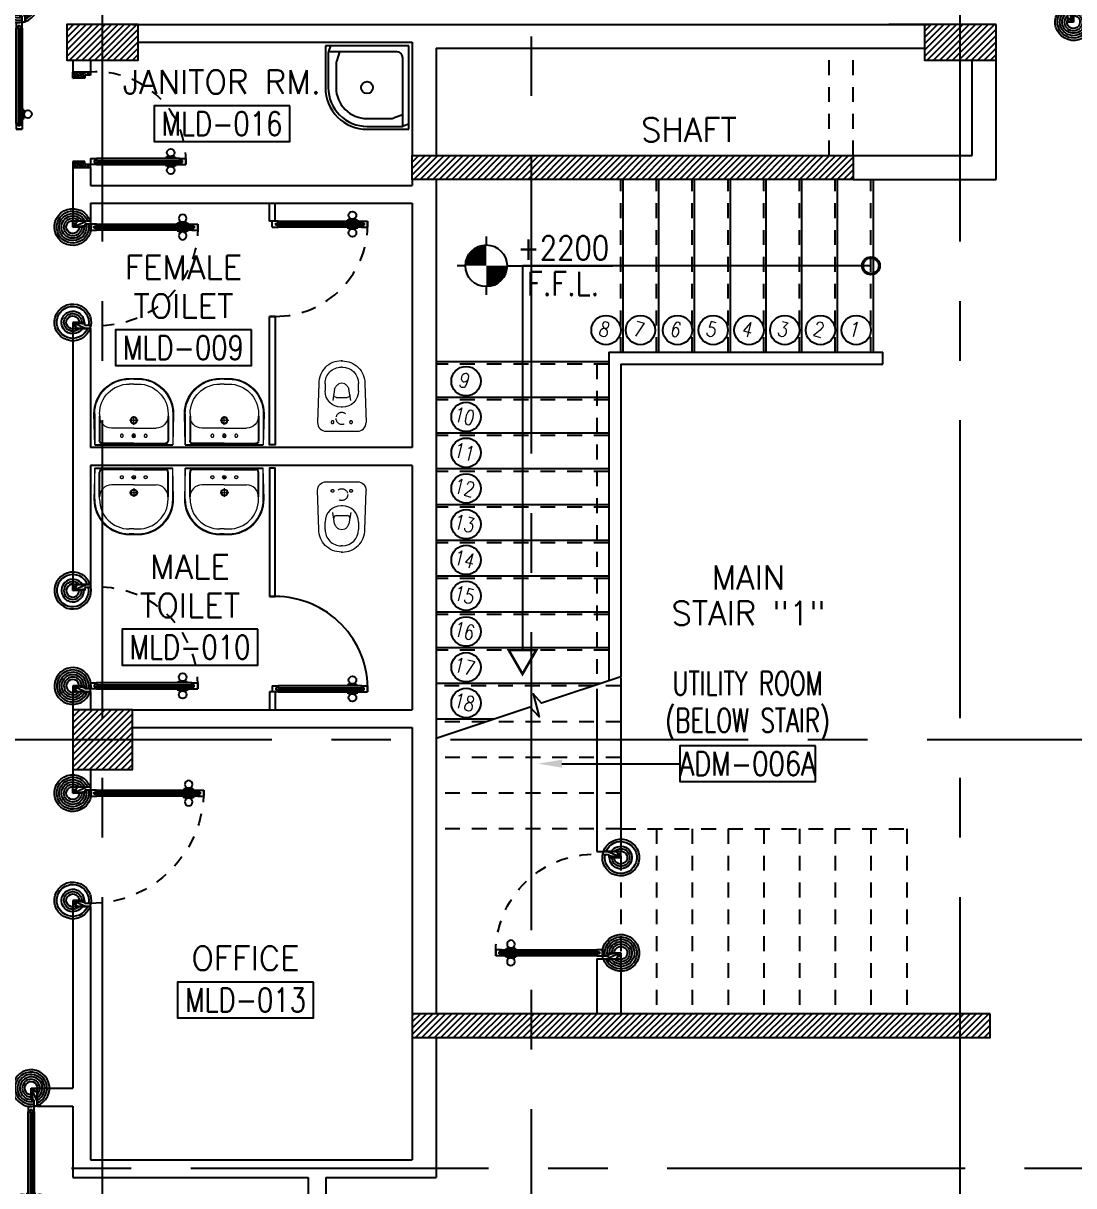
# Model space of a CAD drawing. Extents: x 0 to 93.3, y -13.5 to 76.8.
# Drawn here: x 13.11 to 21.93, y 23.26 to 33.01 of the extents above; entities that cross this region are included whole.
import ezdxf
from ezdxf.enums import TextEntityAlignment as Align

# ---------------------------------------------------------------- set-up
doc = ezdxf.new("R2010")
doc.units = 0
doc.header["$MEASUREMENT"] = 0
for name, pattern in [('CENTERX2', [4, 2.5, -0.5, 0.5, -0.5]), ('DASHED', [0.75, 0.5, -0.25]), ('HIDDEN', [0.375, 0.25, -0.125]), ('HIDDEN2', [0.1875, 0.125, -0.0625])]:
    doc.linetypes.add(name, pattern=pattern)
doc.layers.get('0').update_dxf_attribs({"color": 11, "linetype": 'CONTINUOUS'})
for name, color, linetype in [('A-JEERI', 11, 'CONTINUOUS'), ('AXES', 11, 'CENTERX2'), ('COL', 11, 'CONTINUOUS'), ('DOOR', 11, 'CONTINUOUS'), ('FIX', 11, 'CONTINUOUS'), ('HAT', 11, 'CONTINUOUS'), ('HIDDEN', 11, 'HIDDEN2'), ('LEV-PL', 11, 'CONTINUOUS'), ('PART', 11, 'CONTINUOUS'), ('RM-BOX', 11, 'CONTINUOUS'), ('RM-IND', 11, 'CONTINUOUS'), ('RM-NAME', 11, 'CONTINUOUS'), ('RM-NO', 11, 'CONTINUOUS'), ('STR', 11, 'CONTINUOUS'), ('WALL', 11, 'CONTINUOUS')]:
    doc.layers.add(name, color=color, linetype=linetype)
doc.styles.add('A-TXT200A', font='simplex.shx', dxfattribs={"width": 0.7, "height": 200})
doc.styles.add('ROMANS', font='ROMANS.shx', dxfattribs={"width": 0.6})
doc.styles.add('S', font='ROMANS.SHX')

# ---------------------------------------------------------------- blocks, each defined once
blk = doc.blocks.new('A$C272A55A0')
at = {"layer": 'DOOR', "color": 0, "linetype": 'ByBlock'}
for p, q in [((0, 900.4), (0, 1050.4)), ((50, 1050.4), (0, 1050.4)), ((50, 950.4), (50, 1050.4)), ((1750, 950.4), (1750, 1050.4)), ((1750, 1050.4), (1800, 1050.4)), ((1800, 1050.4), (1800, 900.4)), ((0, 900.4), (25, 900.4)), ((25, 950.4), (50, 950.4)), ((25, 900.4), (25, 950.4)), ((75, 900.4), (25, 900.4)), ((25, 850.4), (25, 900.4)), ((75, 900.4), (75, 850.4)), ((1725, 900.4), (1775, 900.4)), ((1725, 900.4), (1725, 850.4)), ((1775, 950.4), (1750, 950.4)), ((1775, 900.4), (1775, 950.4)), ((1800, 900.4), (1775, 900.4)), ((1775, 850.4), (1775, 900.4)), ((42, 850.4), (25, 850.4)), ((58, 870.4), (42, 870.4)), ((42, 870.4), (42, 850.4)), ((58, 850.4), (58, 870.4)), ((75, 850.4), (58, 850.4)), ((1725, 850.4), (1742, 850.4)), ((1742, 870.4), (1758, 870.4)), ((1742, 850.4), (1742, 870.4)), ((1758, 870.4), (1758, 850.4)), ((1758, 850.4), (1775, 850.4)), ((1717.8, 160.1), (1708.8, 160.1)), ((1708.8, 95.3), (1708.8, 160.1)), ((1725, 172.7), (1717.8, 172.7)), ((1717.8, 172.7), (1717.8, 82.7)), ((1717.8, 95.3), (1717.8, 160.1)), ((1775, 172.7), (1782.2, 172.7)), ((1782.2, 172.7), (1782.2, 82.7)), ((1782.2, 160.1), (1791.2, 160.1)), ((1782.2, 95.3), (1782.2, 160.1)), ((1791.2, 95.3), (1791.2, 160.1)), ((25, 50.4), (42, 50.4)), ((25, 50.4), (25, 0.4)), ((25, 0.4), (75, 0.4)), ((75, 0.4), (25, 0.4)), ((42, 50.4), (42, 30.4)), ((42, 30.4), (58, 30.4)), ((58, 50.4), (75, 50.4)), ((58, 50.4), (58, 30.4)), ((75, 50.4), (75, 0.4)), ((1717.8, 95.3), (1708.8, 95.3)), ((1725, 82.7), (1717.8, 82.7)), ((1742, 50.4), (1725, 50.4)), ((1725, 50.4), (1725, 0.4)), ((1775, 0.4), (1725, 0.4)), ((1725, 0.4), (1775, 0.4)), ((1742, 50.4), (1742, 30.4)), ((1758, 30.4), (1742, 30.4)), ((1775, 50.4), (1758, 50.4)), ((1758, 50.4), (1758, 30.4)), ((1775, 82.7), (1782.2, 82.7)), ((1775, 50.4), (1775, 0.4)), ((1782.2, 95.3), (1791.2, 95.3))]:
    blk.add_line(p, q, dxfattribs=at)
at = {"layer": 'DOOR', "color": 9, "linetype": 'ByBlock'}
for p, q in [((50, 1050.4), (0, 1010.2)), ((50, 1050.4), (0, 936.6)), ((50, 1050.4), (36.6, 950.4)), ((1750, 1050.4), (1800, 1010.2)), ((1750, 1050.4), (1800, 936.6)), ((1750, 1050.4), (1763.4, 950.4))]:
    blk.add_line(p, q, dxfattribs=at)
at = {"layer": 'DOOR', "linetype": 'ByBlock'}
for p, q in [((25, 850.4), (25, 50.4)), ((42, 850.4), (42, 50.4)), ((58, 850.4), (58, 50.4)), ((75, 50.4), (75, 850.4)), ((1725, 50.4), (1725, 850.4)), ((1742, 850.4), (1742, 50.4)), ((1758, 850.4), (1758, 50.4)), ((1775, 850.4), (1775, 50.4))]:
    blk.add_line(p, q, dxfattribs=at)
at = {"layer": 'DOOR', "color": 0, "linetype": 'ByBlock'}
for centre in [(1676.5, 127.7), (1823.5, 127.7)]:
    blk.add_circle(centre, 32.4, dxfattribs=at)
at = {"layer": 'DOOR', "color": 9, "linetype": 'ByBlock'}
for centre, radius, start, end in [((50, 1050.4), 54.4, 203.20738, 270), ((50, 1050.4), 74.4, 227.77643, 270), ((50, 1050.4), 34.4, 180, 270), ((50, 1050.4), 14.4, 180, 270), ((1750, 1050.4), 14.4, 270, 0), ((1750, 1050.4), 34.4, 270, 0), ((1750, 1050.4), 54.4, 270, 336.79262), ((1750, 1050.4), 74.4, 270, 312.22357), ((50, 1050.4), 94.4, 238.01819, 270), ((50, 1050.4), 114.4, 244.08384, 257.37743), ((50, 1050.4), 134.4, 248.15985, 259.28002), ((50, 1050.4), 154.4, 251.10529, 256.28577), ((1750, 1050.4), 94.4, 270, 301.98181), ((1750, 1050.4), 114.4, 282.62257, 295.91616), ((1750, 1050.4), 134.4, 280.71998, 291.84015), ((1750, 1050.4), 154.4, 283.71423, 288.89471)]:
    blk.add_arc(centre, radius, start, end, dxfattribs=at)
at = {"layer": 'DOOR', "linetype": 'HIDDEN', "ltscale": 0.5}
for centre, start, end in [((50, 851.4), 268.31738, 3.29648), ((1750, 851.4), 176.70352, 271.68262)]:
    blk.add_arc(centre, 851.4, start, end, dxfattribs=at)
at = {"layer": 'WALL', "linetype": 'ByBlock'}
blk.add_line((1800, 900.4), (1800, 1050.4), dxfattribs=at)
blk = doc.blocks.new('*X125')
at = {"color": 0}
for p, q in [((76229.2, 30037.5), (76402.8, 30211)), ((76229.2, 30090.5), (76349.7, 30211)), ((76229.2, 30143.5), (76296.7, 30211)), ((76229.2, 30196.6), (76243.7, 30211)), ((76255.8, 30011), (76455.8, 30211)), ((76308.8, 30011), (76508.8, 30211)), ((76361.8, 30011), (76561.8, 30211)), ((76414.9, 30011), (76614.9, 30211)), ((76467.9, 30011), (76667.9, 30211)), ((76520.9, 30011), (76720.9, 30211)), ((76574, 30011), (76774, 30211)), ((76627, 30011), (76827, 30211)), ((76680, 30011), (76880, 30211)), ((76733.1, 30011), (76933.1, 30211)), ((76786.1, 30011), (76986.1, 30211)), ((76839.1, 30011), (77039.1, 30211)), ((76892.2, 30011), (77092.2, 30211)), ((76945.2, 30011), (77145.2, 30211)), ((76998.2, 30011), (77198.2, 30211)), ((77051.3, 30011), (77251.3, 30211)), ((77104.3, 30011), (77304.3, 30211)), ((77157.3, 30011), (77357.3, 30211)), ((77210.4, 30011), (77410.4, 30211)), ((77263.4, 30011), (77463.4, 30211)), ((77316.4, 30011), (77516.4, 30211)), ((77369.5, 30011), (77569.5, 30211)), ((77422.5, 30011), (77622.5, 30211)), ((77475.5, 30011), (77675.5, 30211)), ((77528.6, 30011), (77728.6, 30211)), ((77581.6, 30011), (77781.6, 30211)), ((77634.6, 30011), (77834.6, 30211)), ((77687.7, 30011), (77887.7, 30211)), ((77740.7, 30011), (77940.7, 30211)), ((77793.7, 30011), (77993.7, 30211)), ((77846.8, 30011), (78046.8, 30211)), ((77899.8, 30011), (78099.8, 30211)), ((77952.8, 30011), (78152.8, 30211)), ((78005.9, 30011), (78205.9, 30211)), ((78058.9, 30011), (78258.9, 30211)), ((78111.9, 30011), (78311.9, 30211)), ((78165, 30011), (78365, 30211)), ((78218, 30011), (78418, 30211)), ((78271, 30011), (78471, 30211)), ((78324.1, 30011), (78524.1, 30211)), ((78377.1, 30011), (78577.1, 30211)), ((78430.1, 30011), (78630.1, 30211)), ((78483.2, 30011), (78683.2, 30211)), ((78536.2, 30011), (78736.2, 30211)), ((78589.2, 30011), (78789.2, 30211)), ((78642.3, 30011), (78842.3, 30211)), ((78695.3, 30011), (78895.3, 30211)), ((78748.3, 30011), (78948.3, 30211)), ((78801.4, 30011), (79001.4, 30211)), ((78854.4, 30011), (79054.4, 30211)), ((78907.4, 30011), (79107.4, 30211)), ((78960.5, 30011), (79160.5, 30211)), ((79013.5, 30011), (79213.5, 30211)), ((79066.5, 30011), (79266.5, 30211)), ((79119.6, 30011), (79319.6, 30211)), ((79172.6, 30011), (79372.6, 30211)), ((79225.6, 30011), (79425.6, 30211)), ((79278.7, 30011), (79478.7, 30211)), ((79331.7, 30011), (79531.7, 30211)), ((79384.7, 30011), (79584.7, 30211)), ((79437.8, 30011), (79637.8, 30211)), ((79490.8, 30011), (79690.8, 30211)), ((79543.8, 30011), (79743.8, 30211)), ((79596.9, 30011), (79796.9, 30211)), ((79649.9, 30011), (79849.9, 30211)), ((79702.9, 30011), (79902.9, 30211)), ((79756, 30011), (79956, 30211)), ((79809, 30011), (80009, 30211)), ((79862, 30011), (80062, 30211)), ((79915.1, 30011), (80115.1, 30211)), ((79968.1, 30011), (80168.1, 30211)), ((80021.1, 30011), (80221.1, 30211)), ((80074.2, 30011), (80274.2, 30211)), ((80127.2, 30011), (80327.2, 30211)), ((80180.2, 30011), (80380.2, 30211)), ((80233.3, 30011), (80433.3, 30211)), ((80286.3, 30011), (80486.3, 30211)), ((80339.3, 30011), (80539.3, 30211)), ((80392.4, 30011), (80592.4, 30211)), ((80445.4, 30011), (80645.4, 30211)), ((80498.4, 30011), (80698.4, 30211)), ((80551.5, 30011), (80751.5, 30211)), ((80604.5, 30011), (80804.5, 30211)), ((80657.5, 30011), (80857.5, 30211)), ((80710.6, 30011), (80910.6, 30211)), ((80763.6, 30011), (80963.6, 30211)), ((80816.6, 30011), (81016.6, 30211)), ((80869.7, 30011), (81069.7, 30211)), ((80922.7, 30011), (81079.2, 30167.5)), ((80975.7, 30011), (81079.2, 30114.5)), ((81028.8, 30011), (81079.2, 30061.5))]:
    blk.add_line(p, q, dxfattribs=at)
blk = doc.blocks.new('*X123')
at = {"color": 0}
for p, q in [((76229.2, 37250), (76390.3, 37411)), ((76229.2, 37303), (76337.2, 37411)), ((76229.2, 37356), (76284.2, 37411)), ((76229.2, 37409.1), (76231.2, 37411)), ((76243.3, 37211), (76443.3, 37411)), ((76296.3, 37211), (76496.3, 37411)), ((76349.4, 37211), (76549.4, 37411)), ((76402.4, 37211), (76602.4, 37411)), ((76455.4, 37211), (76655.4, 37411)), ((76508.5, 37211), (76708.5, 37411)), ((76561.5, 37211), (76761.5, 37411)), ((76614.5, 37211), (76814.5, 37411)), ((76667.6, 37211), (76867.6, 37411)), ((76720.6, 37211), (76920.6, 37411)), ((76773.6, 37211), (76973.6, 37411)), ((76826.7, 37211), (77026.7, 37411)), ((76879.7, 37211), (77079.7, 37411)), ((76932.7, 37211), (77132.7, 37411)), ((76985.8, 37211), (77185.8, 37411)), ((77038.8, 37211), (77238.8, 37411)), ((77091.8, 37211), (77291.8, 37411)), ((77144.9, 37211), (77344.9, 37411)), ((77197.9, 37211), (77397.9, 37411)), ((77250.9, 37211), (77450.9, 37411)), ((77304, 37211), (77504, 37411)), ((77357, 37211), (77557, 37411)), ((77410, 37211), (77610, 37411)), ((77463.1, 37211), (77663.1, 37411)), ((77516.1, 37211), (77716.1, 37411)), ((77569.1, 37211), (77769.1, 37411)), ((77622.2, 37211), (77822.2, 37411)), ((77675.2, 37211), (77875.2, 37411)), ((77728.2, 37211), (77928.2, 37411)), ((77781.3, 37211), (77981.3, 37411)), ((77834.3, 37211), (78034.3, 37411)), ((77887.3, 37211), (78087.3, 37411)), ((77940.4, 37211), (78140.4, 37411)), ((77993.4, 37211), (78193.4, 37411)), ((78046.4, 37211), (78246.4, 37411)), ((78099.4, 37211), (78299.4, 37411)), ((78152.5, 37211), (78352.5, 37411)), ((78205.5, 37211), (78405.5, 37411)), ((78258.5, 37211), (78458.5, 37411)), ((78311.6, 37211), (78511.6, 37411)), ((78364.6, 37211), (78564.6, 37411)), ((78417.6, 37211), (78617.6, 37411)), ((78470.7, 37211), (78670.7, 37411)), ((78523.7, 37211), (78723.7, 37411)), ((78576.7, 37211), (78776.7, 37411)), ((78629.8, 37211), (78829.8, 37411)), ((78682.8, 37211), (78882.8, 37411)), ((78735.8, 37211), (78935.8, 37411)), ((78788.9, 37211), (78988.9, 37411)), ((78841.9, 37211), (79041.9, 37411)), ((78894.9, 37211), (79094.9, 37411)), ((78948, 37211), (79148, 37411)), ((79001, 37211), (79201, 37411)), ((79054, 37211), (79254, 37411)), ((79107.1, 37211), (79307.1, 37411)), ((79160.1, 37211), (79360.1, 37411)), ((79213.1, 37211), (79413.1, 37411)), ((79266.2, 37211), (79466.2, 37411)), ((79319.2, 37211), (79519.2, 37411)), ((79372.2, 37211), (79572.2, 37411)), ((79425.3, 37211), (79625.3, 37411)), ((79478.3, 37211), (79678.3, 37411)), ((79531.3, 37211), (79731.3, 37411)), ((79584.4, 37211), (79784.4, 37411)), ((79637.4, 37211), (79837.4, 37411)), ((79690.4, 37211), (79890.4, 37411)), ((79743.5, 37211), (79929.2, 37396.7)), ((79796.5, 37211), (79929.2, 37343.7)), ((79849.5, 37211), (79929.2, 37290.7)), ((79902.6, 37211), (79929.2, 37237.6))]:
    blk.add_line(p, q, dxfattribs=at)
blk = doc.blocks.new('WC')
at = {"layer": 'FIX', "lineweight": 20}
for p, q in [((475, 140.8), (538, 140.8)), ((339, 4.8), (339, -4.8)), ((394.8, 75.7), (490.4, 60.1)), ((533.7, 24.2), (539.5, 0)), ((539.5, 0), (533.7, -24.2)), ((674, 4.8), (674, -4.8)), ((490.4, -60.1), (394.8, -75.7)), ((538, -140.8), (475, -140.8)), ((213.2, -203.8), (210, -203.8))]:
    blk.add_line(p, q, dxfattribs=at)
at = {"layer": 'FIX', "linetype": 'Continuous', "lineweight": 20}
blk.add_line((420.1, -47.3), (420.4, 44.6), dxfattribs=at)
at = {"layer": 'FIX', "lineweight": 20}
for points in [[(210, -203.8, -0.414214), (137, -130.8), (137, 0), (137, 130.8, -0.414214), (210, 203.8)], [(727, -4.8), (727, 4.8, 0.414214), (538, 193.8), (210, 203.8)], [(727, 4.8), (727, -4.8, -0.414214), (538, -193.8), (210, -203.8)]]:
    blk.add_lwpolyline(points, format="xyb", dxfattribs=at)
at = {"layer": 'FIX', "linetype": 'HIDDEN2', "lineweight": 20, "ltscale": 0.3}
blk.add_circle((245, 0), 49.8, dxfattribs=at)
at = {"layer": 'FIX', "linetype": 'HIDDEN', "lineweight": 20, "ltscale": 0.05}
for centre in [(213.2, 77.5), (213.2, -77.5)]:
    blk.add_circle(centre, 11.6, dxfattribs=at)
at = {"layer": 'FIX', "lineweight": 20}
for centre, radius, start, end in [((475, 4.8), 136, 90, 180), ((538, 4.8), 136, 360, 90), ((464.4, -17.6), 82, 51.07583, 71.50405), ((473, -6.9), 68.2, 27.15318, 51.07583), ((475, -4.8), 136, 180, 270), ((464.4, 17.6), 82, 288.49595, 308.92417), ((473, 6.9), 68.2, 308.92417, 332.84682), ((538, -4.8), 136, 270, 0)]:
    blk.add_arc(centre, radius, start, end, dxfattribs=at)
at = {"layer": 'FIX', "linetype": 'Continuous', "lineweight": 20}
for centre, start, end in [((442.7, 45.5), 88.38785, 182.33379), ((442.4, -45.6), 177.66621, 271.61215)]:
    blk.add_arc(centre, 22.3, start, end, dxfattribs=at)
blk = doc.blocks.new('RM1')
at = {"layer": 'RM-BOX'}
blk.add_lwpolyline([(569.9, -200), (-569.9, -200), (-569.9, -500), (569.9, -500)], close=True, dxfattribs=at)
at = {"layer": 'RM-NAME', "style": 'ROMANS'}
for tag, p in [('ROOMNAME1', (0, 323.8)), ('ROOMNAME2', (0, 0))]:
    blk.add_attdef(tag, text='', height=200, dxfattribs=at).set_placement(p, align=Align.MIDDLE)
at = {"layer": 'RM-NO', "style": 'ROMANS', "width": 0.8}
blk.add_attdef('ROOMNO', text='', height=200, dxfattribs=at).set_placement((0, -350), align=Align.MIDDLE)
blk = doc.blocks.new('*X124')
at = {"color": 0}
for p, q in [((73379.2, 32278.6), (73861.6, 32761)), ((73379.2, 32331.7), (73808.5, 32761)), ((73379.2, 32384.7), (73755.5, 32761)), ((73379.2, 32437.7), (73702.5, 32761)), ((73379.2, 32490.8), (73649.4, 32761)), ((73379.2, 32543.8), (73596.4, 32761)), ((73379.2, 32596.8), (73543.4, 32761)), ((73379.2, 32649.9), (73490.4, 32761)), ((73379.2, 32702.9), (73437.3, 32761)), ((73379.2, 32755.9), (73384.3, 32761)), ((73414.6, 32261), (73879.2, 32725.6)), ((73467.6, 32261), (73879.2, 32672.6)), ((73520.7, 32261), (73879.2, 32619.5)), ((73573.7, 32261), (73879.2, 32566.5)), ((73626.7, 32261), (73879.2, 32513.5)), ((73679.8, 32261), (73879.2, 32460.4)), ((73732.8, 32261), (73879.2, 32407.4)), ((73785.8, 32261), (73879.2, 32354.4)), ((73838.9, 32261), (73879.2, 32301.3))]:
    blk.add_line(p, q, dxfattribs=at)
blk = doc.blocks.new('COL50')
at = {"layer": 'COL'}
blk.add_lwpolyline([(-250, 250), (-250, -250), (250, -250), (250, 250)], close=True, dxfattribs=at)
blk = doc.blocks.new('A$C09EF76E8')
at = {"layer": 'DOOR', "color": 0, "linetype": 'ByBlock'}
for p, q in [((776.6, 950), (726.6, 950)), ((726.6, 950), (776.6, 950)), ((726.6, 900), (726.6, 950)), ((743.6, 900), (726.6, 900)), ((759.6, 920), (743.6, 920)), ((743.6, 900), (743.6, 920)), ((759.6, 900), (759.6, 920)), ((776.6, 900), (759.6, 900)), ((776.6, 900), (776.6, 950)), ((719.4, 855), (710.4, 855)), ((710.4, 855), (710.4, 790.2)), ((719.4, 790.2), (710.4, 790.2)), ((726.6, 867.6), (719.4, 867.6)), ((719.4, 777.6), (719.4, 867.6)), ((719.4, 855), (719.4, 790.2)), ((776.6, 867.6), (783.8, 867.6)), ((783.8, 777.6), (783.8, 867.6)), ((783.8, 855), (792.8, 855)), ((783.8, 855), (783.8, 790.2)), ((783.8, 790.2), (792.8, 790.2)), ((792.8, 855), (792.8, 790.2)), ((726.6, 777.6), (719.4, 777.6)), ((776.6, 777.6), (783.8, 777.6)), ((726.6, 150), (726.6, 200)), ((726.6, 200), (743.6, 200)), ((743.6, 200), (743.6, 180)), ((759.6, 180), (759.6, 200)), ((759.6, 200), (776.6, 200)), ((776.6, 200), (776.6, 150)), ((1.6, 0), (1.6, 150)), ((1.6, 150), (26.6, 150)), ((1.6, 150), (1.6, 0)), ((26.6, 150), (26.6, 100)), ((26.6, 100), (51.6, 100)), ((51.6, 100), (51.6, 0)), ((726.6, 150), (776.6, 150)), ((743.6, 180), (759.6, 180)), ((776.6, 100), (751.6, 100)), ((751.6, 100), (751.6, 0)), ((776.6, 150), (776.6, 100)), ((801.6, 150), (776.6, 150)), ((801.6, 150), (801.6, 0)), ((51.6, 0), (1.6, 0)), ((751.6, 0), (801.6, 0))]:
    blk.add_line(p, q, dxfattribs=at)
at = {"layer": 'DOOR', "linetype": 'ByBlock'}
for p, q in [((726.6, 900), (726.6, 200)), ((743.6, 200), (743.6, 900)), ((759.6, 200), (759.6, 900)), ((776.6, 200), (776.6, 900)), ((801.6, 0), (801.6, 150))]:
    blk.add_line(p, q, dxfattribs=at)
at = {"layer": 'DOOR', "color": 9, "linetype": 'ByBlock'}
for p, q in [((51.6, 0), (1.6, 113.7)), ((51.6, 0), (38.2, 100)), ((751.6, 0), (801.6, 113.7)), ((751.6, 0), (764.9, 100)), ((51.6, 0), (1.6, 40.1)), ((751.6, 0), (801.6, 40.1))]:
    blk.add_line(p, q, dxfattribs=at)
at = {"layer": 'DOOR', "color": 0, "linetype": 'ByBlock'}
for centre in [(678.1, 822.6), (825.1, 822.6)]:
    blk.add_circle(centre, 32.4, dxfattribs=at)
at = {"layer": 'DOOR', "linetype": 'HIDDEN', "ltscale": 0.5}
blk.add_arc((751.6, 198.8), 751.6, 88.09382, 183.72494, dxfattribs=at)
at = {"layer": 'DOOR', "color": 9, "linetype": 'ByBlock'}
for centre, radius, start, end in [((51.6, 0), 154.4, 103.71423, 108.89471), ((51.6, 0), 134.4, 100.71998, 111.84015), ((751.6, 0), 134.4, 68.15985, 79.28002), ((751.6, 0), 114.4, 64.08384, 77.37743), ((751.6, 0), 154.4, 71.10529, 76.28577), ((51.6, 0), 94.4, 90, 121.98181), ((51.6, 0), 74.4, 90, 132.22357), ((51.6, 0), 54.4, 90, 156.79262), ((51.6, 0), 34.4, 90, 180), ((51.6, 0), 14.4, 90, 180), ((751.6, 0), 94.4, 58.01819, 90), ((751.6, 0), 74.4, 47.77643, 90), ((751.6, 0), 54.4, 23.20738, 90), ((751.6, 0), 34.4, 0, 90), ((751.6, 0), 14.4, 0, 90)]:
    blk.add_arc(centre, radius, start, end, dxfattribs=at)
blk = doc.blocks.new('LEV1')
at = {"layer": 'LEV-PL'}
for p, q in [((0, 245), (0, 175)), ((-175, 0), (-245, 0)), ((175, 0), (1061.3, 0)), ((0, -175), (0, -245))]:
    blk.add_line(p, q, dxfattribs=at)
at = {"layer": 'LEV-PL', "const_width": 175}
for points in [[(-87.5, 0, -0.414214), (0, 87.5, -1)], [(87.5, 0, -0.414214), (0, -87.5, -1)]]:
    blk.add_lwpolyline(points, format="xyb", dxfattribs=at)
at = {"layer": 'LEV-PL'}
blk.add_circle((0, 0), 175, dxfattribs=at)
at = {"layer": 'LEV-PL', "color": 4, "style": 'S', "width": 0.85}
for tag, p in [('+0000', (646.1, 50)), ('F.F.L.', (646.1, -250))]:
    blk.add_attdef(tag, text='', height=200, dxfattribs=at).set_placement(p, align=Align.CENTER)
blk = doc.blocks.new('JAN-001')
for p, q in [((730, -30), (30, -30)), ((30, -30), (30, -730)), ((704.6, -80), (130, -80)), ((609.8, -80), (634.5, -151.8)), ((687.8, -30), (703.6, -76)), ((705, -380), (705, -84.2)), ((730, -380), (730, -30)), ((80, -130), (80, -704.6)), ((640, -380), (640, -184.4)), ((80, -609.8), (151.8, -634.5)), ((184.4, -640), (380, -640)), ((30, -687.8), (76, -703.6)), ((30, -730), (380, -730)), ((84.2, -705), (380, -705))]:
    blk.add_line(p, q)
blk.add_circle((380, -380), 50)
for centre, radius, start, end in [((130, -130), 50, 90, 180), ((680, -84.2), 25, 0, 19.0039), ((540, -184.4), 100, 0, 19.0039), ((380, -380), 350, 270, 0), ((380, -380), 325, 270, 0), ((380, -380), 260, 270, 0), ((184.4, -540), 100, 250.9961, 270), ((84.2, -680), 25, 250.9961, 270)]:
    blk.add_arc(centre, radius, start, end)
blk = doc.blocks.new('DOOR90')
at = {"layer": 'DOOR', "color": 7, "linetype": 'ByBlock'}
for p, q in [((-150, 0), (0, 0)), ((-150, 0), (-150, -25)), ((0, -50), (-113.7, 0)), ((0, -50), (-40.1, 0)), ((0, -50), (0, 0)), ((-1000, -25), (-1050, -25)), ((-1050, -75), (-1050, -25)), ((-1050, -25), (-1050, -75)), ((-1000, -75), (-1050, -75)), ((-1000, -42), (-1020, -42)), ((-1020, -42), (-1020, -58)), ((-1000, -58), (-1020, -58)), ((-1000, -25), (-1000, -42)), ((-1000, -58), (-1000, -75)), ((-877.6, -17.8), (-967.6, -17.8)), ((-967.6, -25), (-967.6, -17.8)), ((-967.6, -75), (-967.6, -82.2)), ((-877.6, -82.2), (-967.6, -82.2)), ((-955, -8.8), (-890.2, -8.8)), ((-955, -17.8), (-955, -8.8)), ((-955, -17.8), (-890.2, -17.8)), ((-955, -82.2), (-890.2, -82.2)), ((-955, -82.2), (-955, -91.2)), ((-955, -91.2), (-890.2, -91.2)), ((-890.2, -17.8), (-890.2, -8.8)), ((-890.2, -82.2), (-890.2, -91.2)), ((-877.6, -25), (-877.6, -17.8)), ((-877.6, -75), (-877.6, -82.2)), ((-200, -25), (-150, -25)), ((-200, -42), (-200, -25)), ((-180, -42), (-200, -42)), ((-200, -58), (-180, -58)), ((-200, -75), (-200, -58)), ((-150, -75), (-200, -75)), ((-180, -58), (-180, -42)), ((-150, -25), (-100, -25)), ((-150, -75), (-150, -25)), ((-100, -25), (-100, -50)), ((0, -50), (-100, -36.6)), ((-100, -50), (0, -50)), ((-150, -875), (-100, -875)), ((-150, -900), (-150, -875)), ((0, -850), (-113.7, -900)), ((-100, -875), (-100, -850)), ((0, -850), (-100, -863.4)), ((-100, -850), (0, -850)), ((0, -850), (-40.1, -900)), ((0, -850), (0, -900)), ((-150, -900), (0, -900)), ((0, -900), (-150, -900))]:
    blk.add_line(p, q, dxfattribs=at)
at = {"layer": 'DOOR', "linetype": 'ByBlock'}
for p, q in [((-200, -25), (-1000, -25)), ((-200, -42), (-1000, -42)), ((-200, -58), (-1000, -58)), ((-1000, -75), (-200, -75))]:
    blk.add_line(p, q, dxfattribs=at)
at = {"layer": 'DOOR', "color": 7, "linetype": 'ByBlock'}
for centre in [(-922.6, 23.5), (-922.6, -123.5)]:
    blk.add_circle(centre, 32.4, dxfattribs=at)
for centre, radius, start, end in [((0, -50), 154.4, 161.10529, 166.28577), ((0, -50), 94.4, 148.01819, 180), ((0, -50), 134.4, 158.15985, 169.28002), ((0, -50), 114.4, 154.08384, 167.37743), ((0, -50), 74.4, 137.77643, 180), ((0, -50), 54.4, 113.20738, 180), ((0, -50), 34.4, 90, 180), ((0, -50), 14.4, 90, 180), ((0, -850), 134.4, 190.71998, 201.84015), ((0, -850), 94.4, 180, 211.98181), ((0, -850), 74.4, 180, 222.22357), ((0, -850), 54.4, 180, 246.79262), ((0, -850), 34.4, 180, 270), ((0, -850), 14.4, 180, 270), ((0, -850), 154.4, 193.71423, 198.89471)]:
    blk.add_arc(centre, radius, start, end, dxfattribs=at)
at = {"layer": 'DOOR', "linetype": 'HIDDEN', "ltscale": 0.5}
blk.add_arc((-222.2, -50), 828.2, 178.27012, 275.00304, dxfattribs=at)
blk = doc.blocks.new('DOOR1000')
at = {"layer": 'DOOR', "color": 7, "linetype": 'ByBlock'}
for p, q in [((-150, 0), (0, 0)), ((-150, 0), (-150, -25)), ((0, -50), (-113.7, 0)), ((0, -50), (-40.1, 0)), ((0, -50), (0, 0)), ((-1100, -25), (-1100, -75)), ((-1100, -75), (-1100, -25)), ((-1050, -25), (-1100, -25)), ((-1050, -75), (-1100, -75)), ((-1070, -42), (-1070, -58)), ((-1050, -42), (-1070, -42)), ((-1050, -58), (-1070, -58)), ((-1050, -25), (-1050, -42)), ((-1050, -58), (-1050, -75)), ((-1017.6, -25), (-1017.6, -17.8)), ((-927.6, -17.8), (-1017.6, -17.8)), ((-1017.6, -75), (-1017.6, -82.2)), ((-927.6, -82.2), (-1017.6, -82.2)), ((-1005, -17.8), (-1005, -8.8)), ((-1005, -8.8), (-940.2, -8.8)), ((-1005, -17.8), (-940.2, -17.8)), ((-1005, -82.2), (-1005, -91.2)), ((-1005, -82.2), (-940.2, -82.2)), ((-1005, -91.2), (-940.2, -91.2)), ((-940.2, -17.8), (-940.2, -8.8)), ((-940.2, -82.2), (-940.2, -91.2)), ((-927.6, -25), (-927.6, -17.8)), ((-927.6, -75), (-927.6, -82.2)), ((-200, -25), (-150, -25)), ((-200, -42), (-200, -25)), ((-180, -42), (-200, -42)), ((-200, -58), (-180, -58)), ((-200, -75), (-200, -58)), ((-150, -75), (-200, -75)), ((-180, -58), (-180, -42)), ((-150, -25), (-100, -25)), ((-150, -75), (-150, -25)), ((-100, -25), (-100, -50)), ((0, -50), (-100, -36.6)), ((-100, -50), (0, -50)), ((-150, -975), (-100, -975)), ((-150, -1000), (-150, -975)), ((0, -950), (-113.7, -1000)), ((-100, -975), (-100, -950)), ((0, -950), (-100, -963.4)), ((-100, -950), (0, -950)), ((0, -950), (-40.1, -1000)), ((0, -950), (0, -1000)), ((-150, -1000), (0, -1000)), ((0, -1000), (-150, -1000))]:
    blk.add_line(p, q, dxfattribs=at)
at = {"layer": 'DOOR', "linetype": 'ByBlock'}
for p, q in [((-200, -25), (-1050, -25)), ((-200, -42), (-1050, -42)), ((-200, -58), (-1050, -58)), ((-1050, -75), (-200, -75))]:
    blk.add_line(p, q, dxfattribs=at)
at = {"layer": 'DOOR', "color": 7, "linetype": 'ByBlock'}
for centre in [(-972.6, 23.5), (-972.6, -123.5)]:
    blk.add_circle(centre, 32.4, dxfattribs=at)
for centre, radius, start, end in [((0, -50), 154.4, 161.10529, 166.28577), ((0, -50), 94.4, 148.01819, 180), ((0, -50), 134.4, 158.15985, 169.28002), ((0, -50), 114.4, 154.08384, 167.37743), ((0, -50), 74.4, 137.77643, 180), ((0, -50), 54.4, 113.20738, 180), ((0, -50), 34.4, 90, 180), ((0, -50), 14.4, 90, 180), ((0, -950), 134.4, 190.71998, 201.84015), ((0, -950), 94.4, 180, 211.98181), ((0, -950), 74.4, 180, 222.22357), ((0, -950), 54.4, 180, 246.79262), ((0, -950), 34.4, 180, 270), ((0, -950), 14.4, 180, 270), ((0, -950), 154.4, 193.71423, 198.89471)]:
    blk.add_arc(centre, radius, start, end, dxfattribs=at)
at = {"layer": 'DOOR', "linetype": 'HIDDEN', "ltscale": 0.5}
blk.add_arc((-150, -25), 950, 180, 270, dxfattribs=at)
blk = doc.blocks.new('LAV-003')
at = {"layer": 'FIX', "linetype": 'ByBlock'}
blk.add_line((-327.5, -25), (327.5, -25), dxfattribs=at)
at = {"layer": 'FIX', "linetype": 'Continuous', "lineweight": 20}
for p, q in [((-327.5, -285), (-327.5, -25)), ((327.5, -285), (327.5, -25)), ((0, -165), (-187.5, -165)), ((0, -165), (187.5, -165)), ((-287.5, -285), (-287.5, -265)), ((287.5, -285), (287.5, -265)), ((0, -535), (-37.5, -535)), ((0, -575), (-37.5, -575)), ((0, -535), (37.5, -535)), ((0, -575), (37.5, -575))]:
    blk.add_line(p, q, dxfattribs=at)
at = {"layer": 'FIX', "linetype": 'ByBlock', "ltscale": 0.3}
for p, q in [((-287.5, -265), (-287.5, -60)), ((0, -35), (-262.5, -35)), ((0, -35), (262.5, -35)), ((287.5, -265), (287.5, -60))]:
    blk.add_line(p, q, dxfattribs=at)
at = {"layer": 'FIX', "lineweight": 20}
for p, q in [((0, -85.4), (0, -116.5)), ((-15.6, -100.9), (15.5, -100.9))]:
    blk.add_line(p, q, dxfattribs=at)
at = {"layer": 'FIX', "linetype": 'DASHED', "lineweight": 20, "ltscale": 0.04}
for p, q in [((0, -193.9), (0, -266.1)), ((-35.7, -230.5), (36.6, -230.5))]:
    blk.add_line(p, q, dxfattribs=at)
at = {"layer": 'FIX', "linetype": 'Continuous', "lineweight": 20}
blk.add_lwpolyline([(294.8, -25), (0, -25), (-327.5, -25), (-334.5, -285, 0.414214), (-37.5, -582), (0, -582), (37.5, -582, 0.414214), (334.5, -285), (327.5, -25), (0, -25)], format="xyb", dxfattribs=at)
at = {"layer": 'FIX', "linetype": 'HIDDEN', "lineweight": 20, "ltscale": 0.05}
for centre in [(-100, -100.9), (100, -100.9)]:
    blk.add_circle(centre, 12.4, dxfattribs=at)
at = {"layer": 'FIX', "lineweight": 20}
for centre, radius in [((0, -100.9), 15.5), ((0.5, -230), 29.5), ((0.5, -230), 22.5)]:
    blk.add_circle(centre, radius, dxfattribs=at)
at = {"layer": 'FIX', "linetype": 'ByBlock', "ltscale": 0.3}
for centre, start, end in [((-262.5, -60), 90, 180), ((262.5, -60), 0, 90)]:
    blk.add_arc(centre, 25, start, end, dxfattribs=at)
at = {"layer": 'FIX', "linetype": 'Continuous', "lineweight": 20}
for centre, radius, start, end in [((-187.5, -265), 100, 90, 180), ((187.5, -265), 100, 0, 90), ((-37.5, -285), 290, 180, 270), ((-37.5, -285), 250, 180, 270), ((37.5, -285), 290, 270, 0), ((37.5, -285), 250, 270, 0)]:
    blk.add_arc(centre, radius, start, end, dxfattribs=at)

msp = doc.modelspace()

# ---------------------------------------------------------------- hatches: boundary and pattern name
at = {"layer": 'HAT'}
h = msp.add_hatch(dxfattribs=at)
h.set_pattern_fill('ANSI31', color=256, scale=0.3, style=0)
h.set_pattern_definition([(45, (-344.765687, -5.831), (-0.0265165043, 0.0265165043), [])])
h.paths.add_polyline_path([(13.7795, 32.7), (13.7795, 33), (13.4795, 33), (13.4795, 32.7)])
h.paths.add_polyline_path([(14.0795, 32.7), (14.0795, 33), (13.7795, 33), (13.7795, 32.7)])
h = msp.add_hatch(dxfattribs=at)
h.set_pattern_fill('ANSI31', color=256, scale=0.3, style=0)
h.set_pattern_definition([(45, (-337.565687, -5.831), (-0.0265165043, 0.0265165043), [])])
h.paths.add_polyline_path([(20.9795, 32.7), (20.9795, 33), (20.6795, 33), (20.6795, 32.7)])
h.paths.add_polyline_path([(21.2795, 32.7), (21.2795, 33), (20.9795, 33), (20.9795, 32.7)])

# ---------------------------------------------------------------- linework, layer by layer
at = {"layer": 'AXES'}
for p, q in [((13.7795, -12.8215), (13.7795, 76.0748)), ((20.9795, -12.8215), (20.9795, 76.0748)), ((17.3795, 5.4), (17.3795, 63.97)), ((0.7, 27), (22.7795, 27)), ((81.0195, 23.4), (6.5595, 23.4))]:
    msp.add_line(p, q, dxfattribs=at)
at = {"layer": 'COL'}
for points in [[(14.0795, 33), (13.4795, 33), (13.4795, 32.7), (14.0795, 32.7)], [(21.2795, 33), (20.6795, 33), (20.6795, 32.7), (21.2795, 32.7)], [(16.3795, 31.7), (16.3795, 31.9), (20.0795, 31.9), (20.0795, 31.7)], [(21.2295, 24.7), (16.3795, 24.7), (16.3795, 24.5), (21.2295, 24.5)]]:
    msp.add_lwpolyline(points, close=True, dxfattribs=at)
at = {"layer": 'DOOR', "linetype": 'ByBlock'}
for p, q in [((15.2545, 31.35), (15.2045, 31.35)), ((15.2045, 31.3), (15.2045, 31.35)), ((15.2345, 31.333), (15.2545, 31.333)), ((15.2345, 31.317), (15.2345, 31.333)), ((15.2545, 31.317), (15.2345, 31.317)), ((15.2545, 31.333), (15.2545, 31.35)), ((15.2545, 31.35), (15.9545, 31.35)), ((15.2545, 31.333), (15.9545, 31.333)), ((15.2545, 31.3), (15.2545, 31.317)), ((15.2545, 31.317), (15.9545, 31.317)), ((15.8322, 31.35), (15.8322, 31.3572)), ((15.8322, 31.3572), (15.9222, 31.3572)), ((15.8448, 31.3572), (15.8448, 31.3662)), ((15.9096, 31.3662), (15.8448, 31.3662)), ((15.9096, 31.3572), (15.8448, 31.3572)), ((15.9096, 31.3572), (15.9096, 31.3662)), ((15.9222, 31.35), (15.9222, 31.3572)), ((15.9545, 31.35), (15.9545, 31.333)), ((15.9545, 31.35), (16.0045, 31.35)), ((15.9545, 31.333), (15.9745, 31.333)), ((15.9545, 31.317), (15.9545, 31.3)), ((15.9545, 31.317), (15.9745, 31.317)), ((15.9745, 31.333), (15.9745, 31.317)), ((16.0045, 31.35), (16.0045, 31.3)), ((16.0045, 31.3), (16.0045, 31.35)), ((15.2045, 31.3), (15.2545, 31.3)), ((15.9545, 31.3), (15.2545, 31.3)), ((15.8322, 31.3), (15.8322, 31.2928)), ((15.8322, 31.2928), (15.9222, 31.2928)), ((15.8448, 31.2928), (15.8448, 31.2838)), ((15.9096, 31.2928), (15.8448, 31.2928)), ((15.9096, 31.2838), (15.8448, 31.2838)), ((15.9096, 31.2928), (15.9096, 31.2838)), ((15.9222, 31.3), (15.9222, 31.2928)), ((15.9545, 31.3), (16.0045, 31.3)), ((15.2045, 27.45), (15.2545, 27.45)), ((15.2045, 27.45), (15.2045, 27.4)), ((15.2545, 27.433), (15.2345, 27.433)), ((15.2345, 27.433), (15.2345, 27.417)), ((15.2345, 27.417), (15.2545, 27.417)), ((15.2545, 27.45), (15.2545, 27.433)), ((15.9545, 27.45), (15.2545, 27.45)), ((15.2545, 27.433), (15.9545, 27.433)), ((15.2545, 27.417), (15.2545, 27.4)), ((15.2545, 27.417), (15.9545, 27.417)), ((15.8322, 27.45), (15.8322, 27.4572)), ((15.8322, 27.4572), (15.9222, 27.4572)), ((15.8448, 27.4572), (15.8448, 27.4662)), ((15.9096, 27.4662), (15.8448, 27.4662)), ((15.9096, 27.4572), (15.8448, 27.4572)), ((15.9096, 27.4572), (15.9096, 27.4662)), ((15.9222, 27.45), (15.9222, 27.4572)), ((15.9545, 27.433), (15.9545, 27.45)), ((15.9545, 27.45), (16.0045, 27.45)), ((15.9545, 27.433), (15.9745, 27.433)), ((15.9545, 27.4), (15.9545, 27.417)), ((15.9545, 27.417), (15.9745, 27.417)), ((15.9745, 27.417), (15.9745, 27.433)), ((16.0045, 27.4), (16.0045, 27.45)), ((16.0045, 27.45), (16.0045, 27.4)), ((15.2545, 27.4), (15.2045, 27.4)), ((15.2545, 27.4), (15.9545, 27.4)), ((15.8322, 27.4), (15.8322, 27.3928)), ((15.8322, 27.3928), (15.9222, 27.3928)), ((15.8448, 27.3928), (15.8448, 27.3838)), ((15.9096, 27.3928), (15.8448, 27.3928)), ((15.9096, 27.3838), (15.8448, 27.3838)), ((15.9096, 27.3928), (15.9096, 27.3838)), ((15.9222, 27.4), (15.9222, 27.3928)), ((15.9545, 27.4), (16.0045, 27.4))]:
    msp.add_line(p, q, dxfattribs=at)
for centre in [(15.8772, 31.3985), (15.8772, 31.2515), (15.8772, 27.4985), (15.8772, 27.3515)]:
    msp.add_circle(centre, 0.0324, dxfattribs=at)
at = {"layer": 'DOOR', "linetype": 'HIDDEN', "ltscale": 0.5}
msp.add_arc((15.2299, 31.325), 0.775, 269.97019, 1.84857, dxfattribs=at)
at = {"layer": 'DOOR'}
msp.add_arc((15.2299, 27.425), 0.775, 358.15143, 90.02981, dxfattribs=at)
at = {"layer": 'FIX', "lineweight": 20}
for p, q in [((14.7859, 29.2011), (14.817, 29.2011)), ((14.8015, 29.2166), (14.8015, 29.1855))]:
    msp.add_line(p, q, dxfattribs=at)
at = {"layer": 'FIX', "color": 32, "linetype": 'DASHED', "lineweight": 20, "ltscale": 0.04}
for p, q in [((14.0059, 29.0715), (14.0781, 29.0715)), ((14.0415, 29.1081), (14.0415, 29.0359)), ((14.7659, 29.0715), (14.8381, 29.0715)), ((14.8015, 29.1081), (14.8015, 29.0359))]:
    msp.add_line(p, q, dxfattribs=at)
at = {"layer": 'FIX', "linetype": 'Continuous', "lineweight": 20}
for q in [(14.614, 29.137), (14.989, 29.137)]:
    msp.add_line((14.8015, 29.137), q, dxfattribs=at)
at = {"layer": 'FIX', "color": 32, "linetype": 'HIDDEN', "lineweight": 20, "ltscale": 0.05}
for centre in [(14.7015, 29.2011), (14.9015, 29.2011)]:
    msp.add_circle(centre, 0.0124, dxfattribs=at)
at = {"layer": 'FIX', "lineweight": 20}
for centre, radius in [((14.8015, 29.2011), 0.0155), ((14.042, 29.072), 0.0295), ((14.042, 29.072), 0.0225), ((14.802, 29.072), 0.0295), ((14.802, 29.072), 0.0225)]:
    msp.add_circle(centre, radius, dxfattribs=at)
at = {"layer": 'HIDDEN', "color": 251}
for p, q in [((19.8795, 31.9), (19.8795, 32.8)), ((20.0795, 31.9), (20.0795, 32.8))]:
    msp.add_line(p, q, dxfattribs=at)
at = {"layer": 'PART'}
for p, q in [((15.1795, 31.35), (15.1795, 31.5)), ((15.2295, 31.35), (15.2295, 31.5)), ((15.2295, 31.35), (15.1795, 31.35)), ((15.2295, 30.55), (15.1795, 30.55)), ((15.2295, 28.2), (15.1795, 28.2)), ((15.2295, 27.4), (15.1795, 27.4)), ((15.1795, 27.4), (15.1795, 27.25)), ((15.2295, 27.4), (15.2295, 27.25))]:
    msp.add_line(p, q, dxfattribs=at)
for points in [[(15.1795, 30.55), (15.2295, 30.55), (15.2295, 29.473), (15.1795, 29.473)], [(15.1795, 28.2), (15.2295, 28.2), (15.2295, 29.277), (15.1795, 29.277)]]:
    msp.add_lwpolyline(points, close=True, dxfattribs=at)
at = {"layer": 'RM-IND'}
msp.add_line((17.6347, 26.7975), (18.6246, 26.7975), dxfattribs=at)
msp.add_solid([(17.6347, 26.8308), (17.6347, 26.7641), (17.4347, 26.7975)], dxfattribs=at)
at = {"layer": 'STR', "linetype": 'HIDDEN2'}
for p, q in [((18.1295, 30.25), (18.1295, 31.7)), ((18.4295, 30.25), (18.4295, 31.7)), ((18.7295, 30.25), (18.7295, 31.7)), ((19.0295, 30.25), (19.0295, 31.7)), ((19.3295, 30.25), (19.3295, 31.7)), ((19.6295, 30.25), (19.6295, 31.7)), ((19.9295, 30.25), (19.9295, 31.7)), ((18.0295, 30.15), (16.5795, 30.15)), ((18.0295, 29.85), (16.5795, 29.85)), ((18.0295, 29.55), (16.5795, 29.55)), ((18.0295, 29.25), (16.5795, 29.25)), ((18.0295, 28.95), (16.5795, 28.95)), ((18.0295, 28.65), (16.5795, 28.65)), ((18.0295, 28.35), (16.5795, 28.35)), ((18.0295, 28.05), (16.5795, 28.05)), ((18.0295, 27.75), (16.5795, 27.75)), ((17.8992, 27.45), (16.5795, 27.45)), ((17.0032, 27.15), (16.5795, 27.15))]:
    msp.add_line(p, q, dxfattribs=at)
at = {"layer": 'STR'}
for p, q in [((18.1495, 30.25), (18.1495, 31.7)), ((18.4495, 30.25), (18.4495, 31.7)), ((18.7495, 30.25), (18.7495, 31.7)), ((19.0495, 30.25), (19.0495, 31.7)), ((19.3495, 30.25), (19.3495, 31.7)), ((19.6495, 30.25), (19.6495, 31.7)), ((19.9495, 30.25), (19.9495, 31.7)), ((20.2295, 30.975), (17.3045, 30.975)), ((17.3045, 30.975), (17.3045, 27.75)), ((18.0295, 30.25), (20.3295, 30.25)), ((18.0295, 30.25), (18.0295, 27.4935)), ((20.3295, 30.15), (20.3295, 30.25)), ((18.0295, 30.17), (16.5795, 30.17)), ((18.1295, 30.15), (20.3295, 30.15)), ((18.1295, 30.15), (18.1295, 27.527)), ((18.0295, 29.87), (16.5795, 29.87)), ((18.0295, 29.57), (16.5795, 29.57)), ((18.0295, 29.27), (16.5795, 29.27)), ((18.0295, 28.97), (16.5795, 28.97)), ((18.0295, 28.67), (16.5795, 28.67)), ((18.0295, 28.37), (16.5795, 28.37)), ((18.0295, 28.07), (16.5795, 28.07)), ((18.0295, 27.77), (16.5795, 27.77)), ((17.9591, 27.47), (16.5795, 27.47)), ((17.0634, 27.17), (16.5795, 27.17))]:
    msp.add_line(p, q, dxfattribs=at)
at = {"layer": 'STR', "color": 251, "linetype": 'HIDDEN2'}
for p, q in [((17.9295, 30.15), (17.9295, 27.4601)), ((18.1295, 27.5166), (18.1295, 26.25)), ((18.1295, 27.45), (17.9154, 27.45)), ((18.1295, 27.15), (17.0171, 27.15)), ((18.1295, 26.85), (16.5795, 26.85)), ((18.1295, 26.55), (16.5795, 26.55)), ((18.1295, 26.25), (16.5795, 26.25)), ((18.1295, 26.25), (20.5295, 26.25)), ((18.1295, 26.25), (18.1295, 24.7)), ((18.4295, 26.25), (18.4295, 24.7)), ((18.7295, 26.25), (18.7295, 24.7)), ((19.0295, 26.25), (19.0295, 24.7)), ((19.3295, 26.25), (19.3295, 24.7)), ((19.6295, 26.25), (19.6295, 24.7)), ((19.9295, 26.25), (19.9295, 24.7)), ((20.2295, 26.25), (20.2295, 24.7)), ((20.5295, 26.25), (20.5295, 24.7))]:
    msp.add_line(p, q, dxfattribs=at)
at = {"layer": 'STR', "linetype": 'HIDDEN2'}
msp.add_lwpolyline([(20.2295, 30.25), (20.2295, 31.7)], dxfattribs=at)
at = {"layer": 'STR'}
for points in [[(20.2495, 30.25), (20.2495, 31.7)], [(18.1295, 27.527), (17.4637, 27.3045), (17.3949, 27.3842), (17.4447, 27.1902), (17.3694, 27.2718), (16.5795, 27.0091)]]:
    msp.add_lwpolyline(points, dxfattribs=at)
at = {"layer": 'STR', "const_width": 0.0215}
msp.add_lwpolyline([(17.42, 27.75), (17.1891, 27.75), (17.3045, 27.55)], close=True, dxfattribs=at)
at = {"layer": 'STR'}
for radius in [0.075, 0.065]:
    msp.add_circle((20.2295, 30.975), radius, dxfattribs=at)
at = {"layer": 'STR', "color": 11}
for centre in [(18.0057, 30.4353), (18.294, 30.4353), (18.6057, 30.4353), (18.9057, 30.4353), (19.2057, 30.4353), (19.5057, 30.4353), (19.8057, 30.4353), (20.1057, 30.4353), (16.8306, 30.0067), (16.8306, 29.7067), (16.8306, 29.4067), (16.8306, 29.1067), (16.8306, 28.8067), (16.8306, 28.5067), (16.8306, 28.2067), (16.8306, 27.9067), (16.8306, 27.6067), (16.8306, 27.3067)]:
    msp.add_circle(centre, 0.1232, dxfattribs=at)
at = {"layer": 'WALL'}
for p, q in [((14.0295, 33), (20.7295, 33)), ((20.7295, 33), (20.3795, 33)), ((14.0795, 32.85), (16.3795, 32.85)), ((16.3795, 32.85), (16.3795, 31.9)), ((16.5795, 32.8), (20.6795, 32.8)), ((16.5795, 32.8), (16.5795, 31.9)), ((13.5295, 32.7), (13.5295, 32.6)), ((13.6795, 32.7), (13.6795, 32.6)), ((21.0795, 31.9), (21.0795, 32.7)), ((21.2795, 31.7), (21.2795, 32.7)), ((13.6795, 32.6), (13.5295, 32.6)), ((20.0795, 31.9), (21.0795, 31.9)), ((13.5295, 31.8), (13.5295, 31.35)), ((13.6795, 31.8), (13.5295, 31.8)), ((13.6795, 31.8), (13.6795, 31.65)), ((16.3795, 31.7), (16.3795, 31.65)), ((16.5795, 31.7), (16.5795, 24.7)), ((20.0795, 31.7), (21.2795, 31.7)), ((13.6795, 31.65), (16.3795, 31.65)), ((13.6795, 31.5), (16.3795, 31.5)), ((13.6795, 31.5), (13.6795, 31.35)), ((16.3795, 31.5), (16.3795, 29.45)), ((13.6795, 31.35), (13.5295, 31.35)), ((13.5295, 30.45), (13.5295, 28.3)), ((13.6795, 30.45), (13.5295, 30.45)), ((13.6795, 30.45), (13.6795, 29.45)), ((16.3795, 29.45), (13.6795, 29.45)), ((13.6795, 29.3), (13.6795, 28.3)), ((16.3795, 29.3), (13.6795, 29.3)), ((16.3795, 29.3), (16.3795, 27.25)), ((13.6795, 28.3), (13.5295, 28.3)), ((18.1295, 27.5166), (18.1295, 26.25)), ((17.9295, 27.425), (17.9295, 26.06)), ((13.5295, 27.4), (13.5295, 27.25)), ((13.6795, 27.4), (13.5295, 27.4)), ((13.6795, 27.4), (13.6795, 27.25)), ((14.0295, 27.25), (16.3795, 27.25)), ((14.0295, 27.1), (16.3795, 27.1)), ((16.3795, 27.1), (16.3795, 24.7)), ((13.5295, 26.75), (13.5295, 26.6)), ((13.6795, 26.75), (13.6795, 26.6)), ((13.6795, 26.6), (13.5295, 26.6)), ((18.1295, 26.25), (18.1295, 26.06)), ((17.9295, 26.06), (18.1295, 26.06)), ((13.6795, 25.6), (13.5295, 25.6)), ((13.5295, 25.6), (13.5295, 24.075)), ((13.6795, 25.6), (13.6795, 23.475)), ((17.9295, 25.16), (17.9295, 24.7)), ((17.9295, 25.16), (18.1295, 25.16)), ((18.1295, 25.16), (18.1295, 24.7)), ((16.3795, 24.5), (16.3795, 23.475)), ((16.5795, 24.5), (16.5795, 24.5)), ((16.5795, 24.5), (16.5795, 23.325)), ((13.2295, 24.075), (13.5295, 24.075)), ((13.2295, 24.075), (13.2295, 23.925)), ((13.2295, 23.925), (13.5295, 23.925)), ((13.5295, 23.925), (13.5295, 23.325)), ((13.6795, 23.475), (16.3795, 23.475)), ((13.5295, 23.325), (15.5045, 23.325)), ((15.5045, 23.325), (15.5045, 23.1)), ((15.6545, 23.325), (15.6545, 23.1)), ((15.6545, 23.325), (16.5795, 23.325))]:
    msp.add_line(p, q, dxfattribs=at)

# ---------------------------------------------------------------- block references
at = {"layer": 'A-JEERI', "linetype": 'ByBlock', "xscale": -0.001000000047497451, "yscale": 0.0009999999892897904, "zscale": 0.001, "rotation": 180}
for p in [(14.0415, 29.448), (14.8015, 29.448)]:
    msp.add_blockref('LAV-003', p, dxfattribs=at)
at = {"layer": 'A-JEERI', "linetype": 'ByBlock', "xscale": 0.001000000047497451, "yscale": 0.0009999999892897904, "zscale": 0.001}
for p in [(14.0415, 29.302), (14.8015, 29.302)]:
    msp.add_blockref('LAV-003', p, dxfattribs=at)
at = {"layer": 'COL', "xscale": 0.001000000047497451, "yscale": 0.0009999999892897904, "zscale": 0.001}
msp.add_blockref('COL50', (13.7795, 27), dxfattribs=at)
at = {"layer": 'DOOR', "color": 0, "yscale": 0.0009999999892897904, "zscale": 0.001}
for name, p, xscale, rotation in [('A$C272A55A0', (21.8795, 34.0704), -0.001000000047497451, 180), ('A$C09EF76E8', (13.5295, 32.6016), 0.0009999999892897904, 270)]:
    msp.add_blockref(name, p, dxfattribs=dict(at, xscale=xscale, rotation=rotation))
at = {"layer": 'DOOR', "color": 0, "xscale": 0.001000000047497451, "yscale": 0.0009999999892897904, "zscale": 0.001}
for p in [(11.3296, 32.1196), (11.4295, 23.0246)]:
    msp.add_blockref('A$C272A55A0', p, dxfattribs=at)
at = {"layer": 'DOOR', "xscale": -0.001000000047497451, "yscale": 0.0009999999892897904, "zscale": 0.001}
for name, p in [('DOOR90', (13.5295, 31.35)), ('DOOR1000', (13.5295, 26.6))]:
    msp.add_blockref(name, p, dxfattribs=at)
at = {"layer": 'DOOR', "xscale": 0.001000000047497451, "yscale": 0.0009999999892897904, "zscale": 0.001, "rotation": 180}
msp.add_blockref('DOOR90', (13.5295, 27.4), dxfattribs=at)
at = {"layer": 'FIX', "xscale": 0.0009999999892897904, "yscale": 0.0009999999892897904, "zscale": 0.001, "rotation": 270}
msp.add_blockref('JAN-001', (16.3795, 32.85), dxfattribs=at)
at = {"layer": 'HAT', "xscale": 0.001000000047497451, "yscale": 0.0009999999892897904, "zscale": 0.001}
for name, p, values in [('RM1', (14.7817, 32.5174), {'ROOMNO': 'MLD-016', 'ROOMNAME2': 'JANITOR RM.'}), ('LEV1', (17.0001, 30.975), {'F.F.L.': 'F.F.L.', '+0000': '+2200'}), ('RM1', (14.4586, 30.6377), {'ROOMNO': 'MLD-009', 'ROOMNAME2': 'TOILET', 'ROOMNAME1': 'FEMALE'}), ('RM1', (14.5134, 28.1252), {'ROOMNO': 'MLD-010', 'ROOMNAME2': 'TOILET', 'ROOMNAME1': 'MALE'}), ('RM1', (14.9795, 25.1652), {'ROOMNO': 'MLD-013', 'ROOMNAME2': 'OFFICE'})]:
    msp.add_blockref(name, p, dxfattribs=at).add_auto_attribs(values)
for name in ['*X123', '*X124', '*X125']:
    msp.add_blockref(name, (-59.8497, -5.511), dxfattribs=at)
at = {"layer": 'HAT'}
ref = msp.add_blockref('RM1', (19.1945, 27.1475), dxfattribs=dict(at, xscale=0.001000000047497451, yscale=0.0009999999892897904, zscale=0.001))
ref.add_attrib('ROOMNO', 'ADM-006A', dxfattribs={"layer": 'RM-NO', "height": 0.2, "style": 'ROMANS', "width": 0.8}).set_placement((19.1945, 26.7975), align=Align.MIDDLE)
ref.add_attrib('ROOMNAME2', '(BELOW STAIR)', dxfattribs={"layer": 'RM-NAME', "height": 0.2, "style": 'A-TXT200A', "width": 0.7}).set_placement((19.1945, 27.1475), align=Align.MIDDLE)
ref.add_attrib('ROOMNAME1', 'UTILITY ROOM', dxfattribs={"layer": 'RM-NAME', "height": 0.2, "style": 'A-TXT200A', "width": 0.7}).set_placement((19.1945, 27.4713), align=Align.MIDDLE)
at = {"layer": 'WALL', "yscale": 0.0009999999892897904, "zscale": 0.001}
for name, p, xscale, rotation in [('WC', (15.7877, 29.45), -0.0009999999892897904, 270), ('WC', (15.7877, 29.3), 0.0009999999892897904, 270), ('DOOR90', (18.1295, 25.16), -0.001000000047497451, 180)]:
    msp.add_blockref(name, p, dxfattribs=dict(at, xscale=xscale, rotation=rotation))

# ---------------------------------------------------------------- texts
at = {"layer": 'RM-NAME', "style": 'ROMANS'}
for s, p in [('SHAFT', (18.7019, 32.1163)), ('MAIN', (19.2019, 28.36)), ('STAIR "1"', (19.2019, 28.06))]:
    msp.add_text(s, height=0.2, dxfattribs=at).set_placement(p, align=Align.MIDDLE)
at = {"layer": 'STR', "color": 9, "style": 'ROMANS', "width": 0.8}
for s, p in [('8', (17.9928, 30.4417)), ('7', (18.2811, 30.4417)), ('6', (18.5928, 30.4417)), ('5', (18.8928, 30.4417)), ('4', (19.1928, 30.4417)), ('3', (19.4928, 30.4417)), ('2', (19.7928, 30.4417)), ('1', (20.0928, 30.4417)), ('9', (16.8177, 30.0131)), ('10', (16.8177, 29.7131)), ('11', (16.8177, 29.4131)), ('12', (16.8177, 29.1131)), ('13', (16.8177, 28.8131)), ('14', (16.8177, 28.5131)), ('15', (16.8177, 28.2131)), ('16', (16.8177, 27.9131)), ('17', (16.8177, 27.6131)), ('18', (16.8177, 27.3131))]:
    msp.add_text(s, height=0.125, rotation=345, dxfattribs=at).set_placement(p, align=Align.MIDDLE)

doc.saveas('drawing.dxf')
